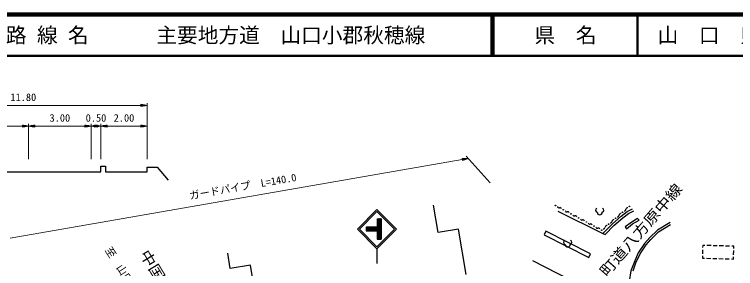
# Model space of a CAD drawing. Units: millimetres, scale not verified. Extents: x 40000 to 680000, y 20000 to 380000.
# Drawn here: x 182432 to 356734, y 318705 to 380000 of the extents above; entities that cross this region are included whole.
import ezdxf
from ezdxf.enums import TextEntityAlignment as Align

# ---------------------------------------------------------------- set-up
doc = ezdxf.new("R2010")
doc.units = ezdxf.units.MM
doc.header["$LTSCALE"] = 1000
for name, color, linetype, lineweight in [('M-BGD', 7, 'Continuous', 25), ('M-STR-HTXT', 7, 'Continuous', 13), ('M-STR-STRC', 7, 'Continuous', 25), ('M-STR-STRD', 7, 'Continuous', 25), ('M-TTL', 2, 'Continuous', 140), ('M-TTL-LINE', 7, 'Continuous', 50)]:
    doc.layers.add(name, color=color, linetype=linetype, lineweight=lineweight)
doc.layers.add('M-TTL-TXT', color=7, linetype='Continuous')
doc.styles.add('ＭＳ ゴシック', font='')
doc.styles.get('ＭＳ ゴシック').set_extended_font_data('MS Gothic')

msp = doc.modelspace()

# ---------------------------------------------------------------- linework, layer by layer
at = {"layer": 'M-BGD'}
for p, q in [((284835, 327401), (283739, 334028)), ((289803, 328222), (284835, 327401)), ((291614, 317264), (289803, 328222)), ((348793, 324291), (348778, 323756)), ((349306, 324277), (348793, 324291)), ((350806, 324234), (349806, 324263)), ((352305, 324192), (351305, 324220)), ((348764, 323256), (348735, 322256)), ((353804, 324150), (352805, 324178)), ((355304, 324107), (354304, 324136)), ((356317, 324079), (355804, 324093)), ((356259, 322044), (356288, 323043)), ((356302, 323543), (356317, 324079)), ((234593, 318742), (233989, 322392)), ((348721, 321756), (348706, 321221)), ((348706, 321221), (349219, 321206)), ((349719, 321192), (350719, 321164)), ((351219, 321150), (352218, 321121)), ((352718, 321107), (353718, 321079)), ((354217, 321065), (355217, 321037)), ((355717, 321022), (356230, 321008)), ((356230, 321008), (356245, 321544)), ((239503, 319554), (234593, 318742)), ((241284, 308778), (239503, 319554)), ((307615, 320642), (319700, 314521))]:
    msp.add_line(p, q, dxfattribs=at)
for points in [[(149876, 340199), (152504, 343075), (154652, 343075), (154652, 342063), (167738, 342063), (167738, 343413), (168661, 343413), (168661, 342063), (203320, 342063), (203320, 343395), (204457, 343395), (204457, 342063), (214506, 342063), (214506, 343200), (216921, 343200), (219585, 340004)], [(324679, 327169), (326969, 329475), (329101, 331339), (330554, 332445), (331849, 333140)], [(313812, 332547), (324679, 327169), (325199, 326913)], [(325199, 326913), (327345, 329074), (329449, 330913), (330853, 331981), (332109, 332655)]]:
    msp.add_lwpolyline(points, dxfattribs=at)
msp.add_lwpolyline([(310446, 326842), (321239, 321333), (321692, 322221), (310899, 327730)], close=True, dxfattribs=at)
for centre in [(313220, 333880), (315080, 332894), (331071, 333707), (316941, 331909), (329399, 332272), (318801, 330924), (320661, 329938), (326054, 329402), (327726, 330837), (322521, 328953), (324381, 327968), (324381, 327968)]:
    msp.add_circle(centre, 75, dxfattribs=at)
for centre, radius, start, end in [((314020, 333731), 368, 193.39478, 290.78348), ((314281, 333043), 368, 13.39478, 110.78348), ((323440, 332789), 536, 116.08703, 255.33416), ((324368, 332789), 536, 284.66584, 63.91297), ((329812, 333021), 425, 265.50611, 355.73714), ((330659, 332958), 425, 85.50611, 175.73714), ((315880, 332745), 368, 193.39478, 290.78348), ((316141, 332058), 368, 13.39478, 110.78348), ((317740, 331760), 368, 193.39478, 290.78348), ((318001, 331073), 368, 13.39478, 110.78348), ((323904, 332270), 600, 180, 0), ((328139, 331586), 425, 265.50611, 355.73714), ((328986, 331523), 425, 85.50611, 175.73714), ((319600, 330775), 368, 193.39478, 290.78348), ((319861, 330087), 368, 13.39478, 110.78348), ((321460, 329790), 368, 193.39478, 290.78348), ((321721, 329102), 368, 13.39478, 110.78348), ((326466, 330151), 425, 265.50611, 355.73714), ((327313, 330088), 425, 85.50611, 175.73714), ((323320, 328804), 368, 193.39478, 290.78348), ((323581, 328117), 368, 13.39478, 110.78348), ((324794, 328717), 425, 265.50611, 355.73714), ((325641, 328654), 425, 85.50611, 175.73714), ((315702, 325030), 536, 116.08703, 255.33416), ((316167, 324511), 600, 180, 0), ((316631, 325030), 536, 284.66584, 63.91297)]:
    msp.add_arc(centre, radius, start, end, dxfattribs=at)
at = {"layer": 'M-STR-HTXT'}
for p, q in [((170792, 358075), (185849, 358075)), ((185849, 358075), (200977, 358075)), ((200977, 358075), (203320, 358075)), ((203320, 358075), (213006, 358075)), ((214506, 358075), (213006, 358325)), ((213006, 358325), (213006, 357825)), ((213306, 358275), (213006, 358275)), ((213006, 358225), (213606, 358225)), ((213906, 358175), (213006, 358175)), ((213006, 358125), (214206, 358125)), ((214506, 358075), (213006, 357825)), ((214506, 358075), (213006, 358075)), ((213006, 358025), (214206, 358025)), ((213906, 357975), (213006, 357975)), ((213006, 357925), (213606, 357925)), ((213306, 357875), (213006, 357875)), ((214506, 345075), (214506, 358575)), ((172292, 353075), (184349, 353075)), ((185849, 353075), (184349, 353325)), ((184349, 353325), (184349, 352825)), ((184649, 353275), (184349, 353275)), ((184349, 353225), (184949, 353225)), ((185249, 353175), (184349, 353175)), ((184349, 353125), (185549, 353125)), ((185849, 353075), (184349, 352825)), ((185849, 353075), (184349, 353075)), ((184349, 353025), (185549, 353025)), ((185249, 352975), (184349, 352975)), ((184349, 352925), (184949, 352925)), ((184649, 352875), (184349, 352875)), ((185849, 345075), (185849, 353575)), ((185849, 353075), (187349, 353325)), ((185849, 353075), (187349, 352825)), ((185849, 353075), (187349, 353075)), ((187349, 353125), (186149, 353125)), ((187349, 353025), (186149, 353025)), ((186449, 353175), (187349, 353175)), ((186449, 352975), (187349, 352975)), ((187349, 353225), (186749, 353225)), ((187349, 352925), (186749, 352925)), ((187049, 353275), (187349, 353275)), ((187049, 352875), (187349, 352875)), ((187349, 352825), (187349, 353325)), ((187349, 353075), (199477, 353075)), ((200977, 353075), (199477, 353325)), ((199477, 353325), (199477, 352825)), ((199777, 353275), (199477, 353275)), ((199477, 353225), (200077, 353225)), ((200377, 353175), (199477, 353175)), ((199477, 353125), (200677, 353125)), ((200977, 353075), (199477, 352825)), ((200977, 353075), (199477, 353075)), ((199477, 353025), (200677, 353025)), ((200377, 352975), (199477, 352975)), ((199477, 352925), (200077, 352925)), ((199777, 352875), (199477, 352875)), ((200977, 345075), (200977, 353575)), ((200977, 353075), (202477, 353325)), ((200977, 353075), (202477, 352825)), ((200977, 353075), (202477, 353075)), ((202477, 353125), (201277, 353125)), ((202477, 353025), (201277, 353025)), ((201577, 353175), (202477, 353175)), ((201577, 352975), (202477, 352975)), ((203320, 353075), (201820, 353325)), ((201820, 353325), (201820, 352825)), ((202120, 353275), (201820, 353275)), ((201820, 353225), (202420, 353225)), ((202720, 353175), (201820, 353175)), ((201820, 353125), (203020, 353125)), ((203320, 353075), (201820, 352825)), ((203320, 353075), (201820, 353075)), ((201820, 353025), (203020, 353025)), ((202720, 352975), (201820, 352975)), ((201820, 352925), (202420, 352925)), ((202120, 352875), (201820, 352875)), ((202477, 353225), (201877, 353225)), ((202477, 352925), (201877, 352925)), ((202177, 353275), (202477, 353275)), ((202177, 352875), (202477, 352875)), ((202477, 352825), (202477, 353325)), ((203320, 345075), (203320, 353575)), ((203320, 353075), (204820, 353325)), ((203320, 353075), (204820, 352825)), ((203320, 353075), (204820, 353075)), ((204820, 353125), (203620, 353125)), ((204820, 353025), (203620, 353025)), ((203920, 353175), (204820, 353175)), ((203920, 352975), (204820, 352975)), ((204820, 353225), (204220, 353225)), ((204820, 352925), (204220, 352925)), ((204520, 353275), (204820, 353275)), ((204520, 352875), (204820, 352875)), ((204820, 352825), (204820, 353325)), ((204820, 353075), (213006, 353075)), ((214506, 353075), (213006, 353325)), ((213006, 353325), (213006, 352825)), ((213306, 353275), (213006, 353275)), ((213006, 353225), (213606, 353225)), ((213906, 353175), (213006, 353175)), ((213006, 353125), (214206, 353125)), ((214506, 353075), (213006, 352825)), ((214506, 353075), (213006, 353075)), ((213006, 353025), (214206, 353025)), ((213906, 352975), (213006, 352975)), ((213006, 352925), (213606, 352925)), ((213306, 352875), (213006, 352875)), ((292142, 345254), (290621, 345244)), ((290621, 345244), (290707, 344752)), ((290925, 345246), (290630, 345195)), ((290638, 345146), (291230, 345248)), ((291534, 345250), (290647, 345096)), ((290655, 345047), (291838, 345252)), ((292142, 345254), (290664, 344998)), ((290673, 344949), (291855, 345154)), ((292142, 345254), (290707, 344752)), ((297403, 339373), (291637, 345819)), ((181403, 326054), (290664, 344998)), ((291568, 345053), (290681, 344899)), ((290690, 344850), (291281, 344953)), ((290994, 344852), (290698, 344801))]:
    msp.add_line(p, q, dxfattribs=at)
at = {"layer": 'M-STR-STRC'}
for p, q in [((265317, 328191), (270055, 332929)), ((270055, 332929), (274792, 328191)), ((265812, 328191), (270055, 332434)), ((270055, 332434), (274297, 328191)), ((269272, 327797), (271037, 329562)), ((270137, 330729), (271037, 330729)), ((270137, 330729), (270137, 328697)), ((270137, 329935), (270932, 330729)), ((270137, 330076), (270790, 330729)), ((270137, 330218), (270649, 330729)), ((270137, 330359), (270507, 330729)), ((270137, 330500), (270366, 330729)), ((270137, 330642), (270224, 330729)), ((270137, 329793), (271037, 330693)), ((271037, 329723), (270137, 330623)), ((270137, 329652), (271037, 330552)), ((271037, 329581), (270137, 330481)), ((270137, 329510), (271037, 330410)), ((271037, 329440), (270137, 330340)), ((270137, 329369), (271037, 330269)), ((271037, 329298), (270137, 330198)), ((270137, 329228), (271037, 330128)), ((271037, 329157), (270137, 330057)), ((270137, 329086), (271037, 329986)), ((271037, 329015), (270137, 329915)), ((270137, 328945), (271037, 329845)), ((271037, 328874), (270137, 329774)), ((270137, 328803), (271037, 329703)), ((271037, 328732), (270137, 329632)), ((271037, 328591), (270137, 329491)), ((271037, 329864), (270171, 330729)), ((271037, 330005), (270313, 330729)), ((271037, 330147), (270454, 330729)), ((271037, 330288), (270596, 330729)), ((271037, 330430), (270737, 330729)), ((271037, 330571), (270878, 330729)), ((271037, 330713), (271020, 330729)), ((271037, 330729), (271037, 325764)), ((265317, 328191), (270055, 323454)), ((265812, 328191), (270055, 323949)), ((270137, 328697), (267444, 328697)), ((267444, 328697), (267444, 327797)), ((267444, 327808), (268333, 328697)), ((267444, 327949), (268192, 328697)), ((267444, 328090), (268050, 328697)), ((267444, 328232), (267909, 328697)), ((267444, 328373), (267768, 328697)), ((267444, 328515), (267626, 328697)), ((267444, 328656), (267485, 328697)), ((268295, 327797), (267444, 328648)), ((268154, 327797), (267444, 328507)), ((268012, 327797), (267444, 328365)), ((267871, 327797), (267444, 328224)), ((267729, 327797), (267444, 328082)), ((267588, 327797), (267444, 327941)), ((267446, 327797), (267444, 327800)), ((267444, 327797), (270137, 327797)), ((268436, 327797), (267536, 328697)), ((267575, 327797), (268475, 328697)), ((268578, 327797), (267678, 328697)), ((267716, 327797), (268616, 328697)), ((268719, 327797), (267819, 328697)), ((267858, 327797), (268758, 328697)), ((268861, 327797), (267961, 328697)), ((267999, 327797), (268899, 328697)), ((269002, 327797), (268102, 328697)), ((268140, 327797), (269040, 328697)), ((269144, 327797), (268244, 328697)), ((268282, 327797), (269182, 328697)), ((269285, 327797), (268385, 328697)), ((268423, 327797), (269323, 328697)), ((269427, 327797), (268527, 328697)), ((268565, 327797), (269465, 328697)), ((269568, 327797), (268668, 328697)), ((268706, 327797), (269606, 328697)), ((269709, 327797), (268809, 328697)), ((268848, 327797), (269748, 328697)), ((269851, 327797), (268951, 328697)), ((268989, 327797), (269889, 328697)), ((269992, 327797), (269092, 328697)), ((269130, 327797), (270030, 328697)), ((270134, 327797), (269234, 328697)), ((271037, 327035), (269375, 328697)), ((269413, 327797), (271037, 329420)), ((271037, 327177), (269517, 328697)), ((269555, 327797), (271037, 329279)), ((271037, 327318), (269658, 328697)), ((269696, 327797), (271037, 329138)), ((271037, 327460), (269799, 328697)), ((269838, 327797), (271037, 328996)), ((271037, 327601), (269941, 328697)), ((269979, 327797), (271037, 328855)), ((270055, 323949), (274297, 328191)), ((270055, 323454), (274792, 328191)), ((271037, 327742), (270082, 328697)), ((270120, 327797), (271037, 328713)), ((271037, 328450), (270137, 329350)), ((271037, 328308), (270137, 329208)), ((271037, 328167), (270137, 329067)), ((271037, 328025), (270137, 328925)), ((271037, 327884), (270137, 328784)), ((270137, 327672), (271037, 328572)), ((270137, 327530), (271037, 328430)), ((270137, 327389), (271037, 328289)), ((270137, 327248), (271037, 328148)), ((270137, 327106), (271037, 328006)), ((270137, 326965), (271037, 327865)), ((270137, 327797), (270137, 325764)), ((271037, 326894), (270137, 327794)), ((270137, 326823), (271037, 327723)), ((271037, 326752), (270137, 327652)), ((270137, 326682), (271037, 327582)), ((271037, 326611), (270137, 327511)), ((270137, 326541), (271037, 327441)), ((271037, 326470), (270137, 327370)), ((270137, 326399), (271037, 327299)), ((271037, 326328), (270137, 327228)), ((270137, 326258), (271037, 327158)), ((271037, 326187), (270137, 327087)), ((270137, 326116), (271037, 327016)), ((271037, 326045), (270137, 326945)), ((270137, 325975), (271037, 326875)), ((271037, 325904), (270137, 326804)), ((270137, 325833), (271037, 326733)), ((271035, 325764), (270137, 326662)), ((270893, 325764), (270137, 326521)), ((270752, 325764), (270137, 326380)), ((270610, 325764), (270137, 326238)), ((270469, 325764), (270137, 326097)), ((270328, 325764), (270137, 325955)), ((270209, 325764), (271037, 326592)), ((270351, 325764), (271037, 326451)), ((270492, 325764), (271037, 326309)), ((270633, 325764), (271037, 326168)), ((270775, 325764), (271037, 326026)), ((270186, 325764), (270137, 325814)), ((270137, 325764), (271037, 325764)), ((270916, 325764), (271037, 325885)), ((270055, 323454), (270055, 319898))]:
    msp.add_line(p, q, dxfattribs=at)
at = {"layer": 'M-STR-STRD'}
for p, q in [((333047, 330770), (333436, 330408)), ((330053, 328768), (330349, 328248))]:
    msp.add_line(p, q, dxfattribs=at)
for points in [[(333047, 330770), (331453, 329759), (330053, 328768)], [(330349, 328248), (331842, 329453), (333436, 330408)], [(340928, 329815), (337832, 327941), (335979, 326214), (334757, 324739), (333220, 322465), (332188, 320201), (331451, 318158), (331051, 315568), (330967, 313262), (331261, 310988), (331998, 308650), (332967, 307092), (334378, 305702), (336052, 304659), (338243, 303585), (341465, 302680), (344729, 302237), (356291, 302100), (364504, 301774)], [(331983, 318140), (332588, 320096), (333683, 322223), (335136, 324392), (336274, 325750), (338127, 327561), (341033, 329352)]]:
    msp.add_lwpolyline(points, dxfattribs=at)
at = {"layer": 'M-TTL'}
msp.add_line((680000, 380000), (40000, 380000), dxfattribs=at)
at = {"layer": 'M-TTL-LINE'}
for p, q in [((297750, 380000), (297750, 370000)), ((298250, 380000), (298250, 370000)), ((333000, 380000), (333000, 370000)), ((40000, 370000), (680000, 370000))]:
    msp.add_line(p, q, dxfattribs=at)

# ---------------------------------------------------------------- texts
at = {"layer": 'M-BGD', "style": 'ＭＳ ゴシック', "width": 1.15}
for s, rotation, p in [('町道八方原中線', 48.987, (335401, 326681)), ('中国縦貫自動車道', 301.291, (220313, 308078))]:
    msp.add_text(s, height=2566, rotation=rotation, dxfattribs=at).set_placement(p, align=Align.BOTTOM_CENTER)
at = {"layer": 'M-BGD', "style": 'ＭＳ ゴシック'}
msp.add_text('至\u3000山口', height=1833, rotation=302.981, dxfattribs=at).set_placement((206506, 318654), align=Align.BOTTOM_CENTER)
at = {"layer": 'M-STR-HTXT', "style": 'ＭＳ ゴシック'}
for s, p in [('11.80', (184579, 358575)), ('3.00', (193413, 353575)), ('0.50', (202148, 353575)), ('2.00', (208913, 353575))]:
    msp.add_text(s, height=1833, dxfattribs=at).set_placement(p, align=Align.BOTTOM_CENTER)
msp.add_text('ガードパイプ  L=140.0', height=1833, rotation=9.836, dxfattribs=at).set_placement((237887, 337065), align=Align.BOTTOM_CENTER)
at = {"layer": 'M-TTL-TXT', "style": 'ＭＳ ゴシック'}
for s, p in [('路 線 名', (180380, 375000)), ('主要地方道\u3000山口小郡秋穂線', (216734, 375000))]:
    msp.add_text(s, height=3666, dxfattribs=at).set_placement(p, align=Align.MIDDLE_LEFT)
for s, p in [('県\u3000名', (315625, 375000)), ('山\u3000口\u3000県', (350375, 375000))]:
    msp.add_text(s, height=3666, dxfattribs=at).set_placement(p, align=Align.MIDDLE_CENTER)

doc.saveas('drawing.dxf')
